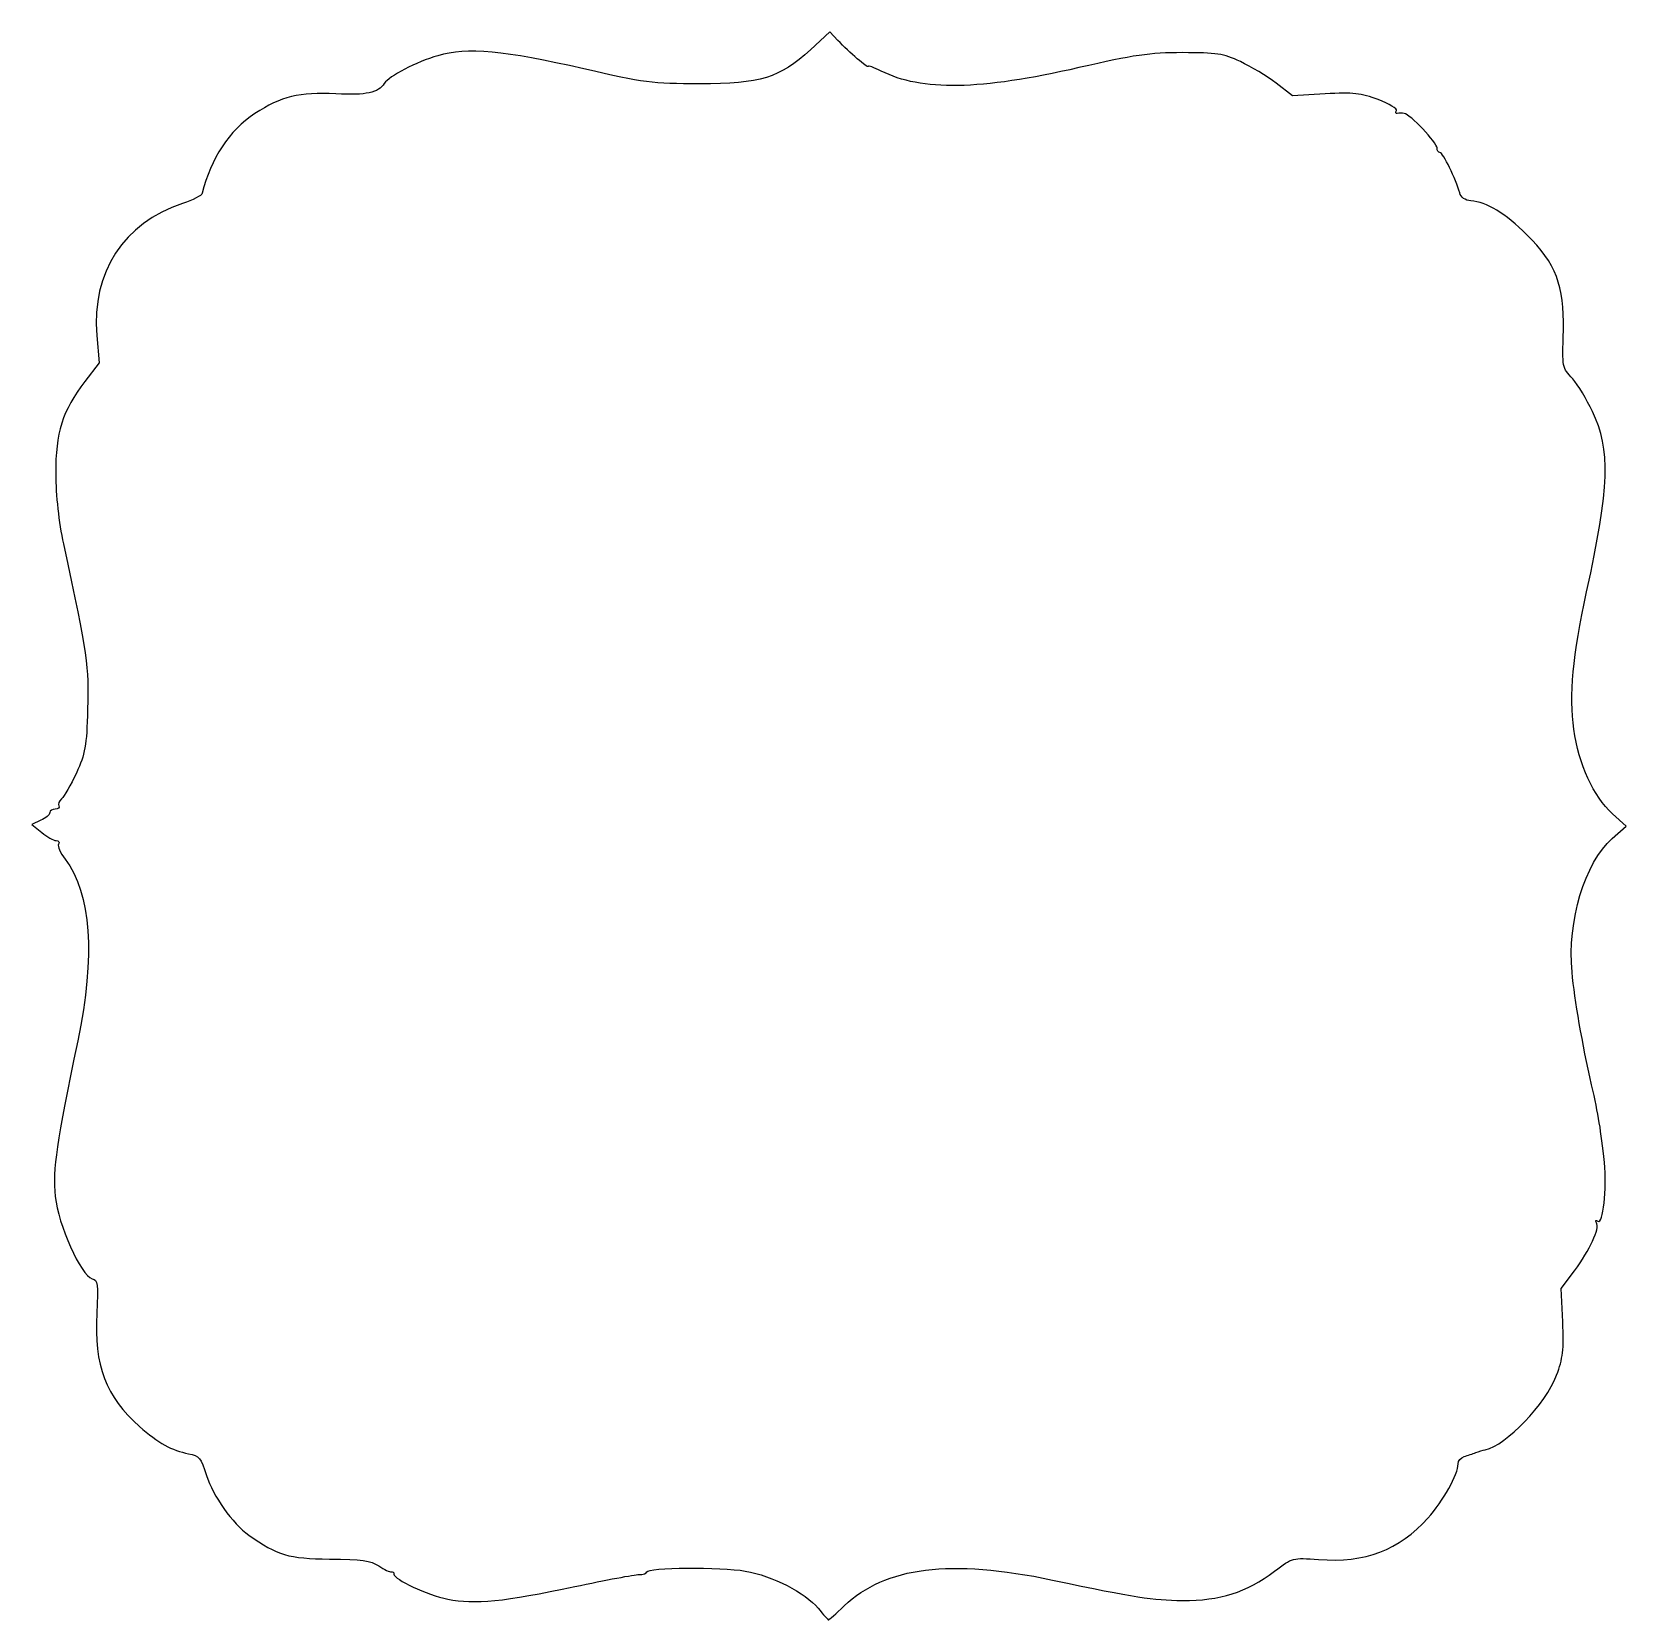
# Model space of a CAD drawing. Header units: centimetres. Extents: x -13 to -1, y -12.7 to -0.8.
import ezdxf

# ---------------------------------------------------------------- set-up
doc = ezdxf.new("R2010")
doc.units = ezdxf.units.CM
doc.header["$MEASUREMENT"] = 0
doc.layers.add('Layer 1', color=7, linetype='Continuous')

msp = doc.modelspace()

# ---------------------------------------------------------------- linework, layer by layer
at = {"layer": 'Layer 1'}
msp.add_open_spline([(-7.08874, -12.62868), (-7.18652, -12.51072), (-7.43167, -12.38567), (-7.63817, -12.34844), (-7.63817, -12.34844), (-7.81811, -12.31599), (-8.37945, -12.32103), (-8.37963, -12.3551), (-8.37963, -12.3551), (-8.37968, -12.36601), (-8.40653, -12.37496), (-8.43927, -12.37498), (-8.43927, -12.37498), (-8.47201, -12.375), (-8.6893, -12.41561), (-8.92213, -12.46524), (-8.92213, -12.46524), (-9.45412, -12.57862), (-9.67808, -12.60079), (-9.87862, -12.55991), (-9.87862, -12.55991), (-10.03507, -12.52802), (-10.28474, -12.41173), (-10.28474, -12.37074), (-10.28474, -12.37074), (-10.28474, -12.3585), (-10.29367, -12.35113), (-10.30458, -12.35437), (-10.30458, -12.35437), (-10.31549, -12.35761), (-10.35814, -12.33774), (-10.39934, -12.31023), (-10.39934, -12.31023), (-10.46089, -12.26913), (-10.52697, -12.25973), (-10.76976, -12.25755), (-10.76976, -12.25755), (-11.07884, -12.25477), (-11.1606, -12.23055), (-11.378, -12.07734), (-11.378, -12.07734), (-11.50095, -11.99069), (-11.64805, -11.78319), (-11.69712, -11.6272), (-11.69712, -11.6272), (-11.73872, -11.49496), (-11.75183, -11.47904), (-11.83152, -11.46409), (-11.83152, -11.46409), (-11.95865, -11.44024), (-12.05962, -11.38436), (-12.2019, -11.25913), (-12.2019, -11.25913), (-12.45597, -11.03549), (-12.54501, -10.79956), (-12.52342, -10.40715), (-12.52342, -10.40715), (-12.51101, -10.18154), (-12.51429, -10.1568), (-12.55808, -10.14535), (-12.55808, -10.14535), (-12.64226, -10.12334), (-12.81625, -9.73576), (-12.83569, -9.52697), (-12.83569, -9.52697), (-12.85565, -9.31256), (-12.82935, -9.1295), (-12.66705, -8.35331), (-12.66705, -8.35331), (-12.53249, -7.70976), (-12.56488, -7.2442), (-12.76232, -6.98394), (-12.76232, -6.98394), (-12.79826, -6.93656), (-12.82036, -6.88596), (-12.81142, -6.87149), (-12.81142, -6.87149), (-12.80248, -6.85702), (-12.81075, -6.84476), (-12.8298, -6.84424), (-12.8298, -6.84424), (-12.84885, -6.84372), (-12.89767, -6.81609), (-12.93829, -6.78284), (-12.93829, -6.78284), (-12.93829, -6.78284), (-13.01215, -6.72239), (-13.01215, -6.72239), (-13.01215, -6.72239), (-13.01215, -6.72239), (-12.94491, -6.69175), (-12.94491, -6.69175), (-12.94491, -6.69175), (-12.90793, -6.6749), (-12.87767, -6.64895), (-12.87767, -6.63409), (-12.87767, -6.63409), (-12.87767, -6.61923), (-12.85911, -6.60706), (-12.83642, -6.60706), (-12.83642, -6.60706), (-12.81373, -6.60706), (-12.8017, -6.5965), (-12.80967, -6.5836), (-12.80967, -6.5836), (-12.81764, -6.5707), (-12.80799, -6.54671), (-12.78821, -6.5303), (-12.78821, -6.5303), (-12.76843, -6.51389), (-12.7183, -6.42622), (-12.67681, -6.33548), (-12.67681, -6.33548), (-12.60989, -6.18914), (-12.60031, -6.13462), (-12.59205, -5.853), (-12.59205, -5.853), (-12.58243, -5.5252), (-12.59084, -5.46789), (-12.77446, -4.60946), (-12.77446, -4.60946), (-12.80975, -4.44446), (-12.8316, -4.2453), (-12.83249, -4.08029), (-12.83249, -4.08029), (-12.83418, -3.7697), (-12.7834, -3.60892), (-12.61277, -3.38454), (-12.61277, -3.38454), (-12.61277, -3.38454), (-12.50621, -3.24441), (-12.50621, -3.24441), (-12.50621, -3.24441), (-12.50621, -3.24441), (-12.52333, -3.03911), (-12.52333, -3.03911), (-12.52333, -3.03911), (-12.56301, -2.56336), (-12.32121, -2.19123), (-11.87697, -2.04435), (-11.87697, -2.04435), (-11.79953, -2.01875), (-11.73285, -1.98415), (-11.72879, -1.96748), (-11.72879, -1.96748), (-11.6646, -1.70417), (-11.52667, -1.49536), (-11.33208, -1.36695), (-11.33208, -1.36695), (-11.13563, -1.2373), (-10.99747, -1.20346), (-10.72272, -1.2177), (-10.72272, -1.2177), (-10.49111, -1.2297), (-10.40395, -1.211), (-10.35764, -1.13939), (-10.35764, -1.13939), (-10.32219, -1.08456), (-10.11535, -0.97751), (-9.95453, -0.93076), (-9.95453, -0.93076), (-9.73332, -0.86645), (-9.45319, -0.89163), (-8.85426, -1.02964), (-8.85426, -1.02964), (-8.40016, -1.13428), (-8.34005, -1.14203), (-7.98287, -1.142), (-7.98287, -1.142), (-7.5202, -1.14197), (-7.3813, -1.09937), (-7.14767, -0.88584), (-7.14767, -0.88584), (-7.14767, -0.88584), (-7.00021, -0.75107), (-7.00021, -0.75107), (-7.00021, -0.75107), (-7.00021, -0.75107), (-6.93983, -0.81495), (-6.93983, -0.81495), (-6.93983, -0.81495), (-6.85454, -0.90518), (-6.71287, -1.02742), (-6.71287, -1.01079), (-6.71287, -1.01079), (-6.71287, -1.00311), (-6.66822, -1.01926), (-6.61365, -1.04668), (-6.61365, -1.04668), (-6.30956, -1.1995), (-5.87057, -1.1918), (-5.12537, -1.02056), (-5.12537, -1.02056), (-4.70978, -0.92507), (-4.59195, -0.90803), (-4.34485, -0.90769), (-4.34485, -0.90769), (-4.08759, -0.90734), (-4.03692, -0.91516), (-3.90829, -0.97505), (-3.90829, -0.97505), (-3.82825, -1.01232), (-3.70728, -1.08539), (-3.63946, -1.13743), (-3.63946, -1.13743), (-3.63946, -1.13743), (-3.51615, -1.23206), (-3.51615, -1.23206), (-3.51615, -1.23206), (-3.51615, -1.23206), (-3.26905, -1.21797), (-3.26905, -1.21797), (-3.26905, -1.21797), (-3.0572, -1.20589), (-3.0002, -1.21212), (-2.86949, -1.26166), (-2.86949, -1.26166), (-2.78564, -1.29344), (-2.72402, -1.33073), (-2.73255, -1.34453), (-2.73255, -1.34453), (-2.74108, -1.35833), (-2.73824, -1.36792), (-2.72625, -1.36584), (-2.72625, -1.36584), (-2.71425, -1.36376), (-2.69093, -1.36346), (-2.67441, -1.36518), (-2.67441, -1.36518), (-2.63199, -1.36961), (-2.42663, -1.58578), (-2.42663, -1.62601), (-2.42663, -1.62601), (-2.42663, -1.64435), (-2.41676, -1.65935), (-2.40469, -1.65935), (-2.40469, -1.65935), (-2.38275, -1.65935), (-2.28347, -1.86314), (-2.25606, -1.96446), (-2.25606, -1.96446), (-2.24681, -1.99864), (-2.21653, -2.02028), (-2.17291, -2.02389), (-2.17291, -2.02389), (-2.05059, -2.03401), (-1.91406, -2.11659), (-1.74962, -2.2799), (-1.74962, -2.2799), (-1.53205, -2.49599), (-1.46749, -2.66428), (-1.47511, -2.99549), (-1.47511, -2.99549), (-1.48202, -3.29562), (-1.48644, -3.27242), (-1.40443, -3.36591), (-1.40443, -3.36591), (-1.36613, -3.40957), (-1.29953, -3.51971), (-1.25644, -3.61067), (-1.25644, -3.61067), (-1.11812, -3.90262), (-1.12683, -4.17346), (-1.30017, -4.97083), (-1.30017, -4.97083), (-1.40493, -5.4527), (-1.43257, -5.74933), (-1.39658, -6.00553), (-1.39658, -6.00553), (-1.35928, -6.27115), (-1.24907, -6.51227), (-1.10582, -6.64168), (-1.10582, -6.64168), (-1.10582, -6.64168), (-1.00262, -6.73492), (-1.00262, -6.73492), (-1.00262, -6.73492), (-1.00262, -6.73492), (-1.10692, -6.82855), (-1.10692, -6.82855), (-1.10692, -6.82855), (-1.31588, -7.01614), (-1.4458, -7.44874), (-1.40953, -7.83619), (-1.40953, -7.83619), (-1.38973, -8.04771), (-1.33332, -8.37315), (-1.26257, -8.68403), (-1.26257, -8.68403), (-1.21003, -8.91488), (-1.19229, -9.02296), (-1.16656, -9.26917), (-1.16656, -9.26917), (-1.14563, -9.46935), (-1.17526, -9.7371), (-1.21558, -9.71218), (-1.21558, -9.71218), (-1.2322, -9.70191), (-1.23657, -9.70681), (-1.22602, -9.72389), (-1.22602, -9.72389), (-1.19988, -9.76619), (-1.27492, -9.93057), (-1.39094, -10.08514), (-1.39094, -10.08514), (-1.39094, -10.08514), (-1.49113, -10.21862), (-1.49113, -10.21862), (-1.49113, -10.21862), (-1.49113, -10.21862), (-1.48012, -10.46997), (-1.48012, -10.46997), (-1.48012, -10.46997), (-1.47087, -10.68109), (-1.47827, -10.74566), (-1.5264, -10.87337), (-1.5264, -10.87337), (-1.60783, -11.08947), (-1.90636, -11.4013), (-2.06321, -11.4341), (-2.06321, -11.4341), (-2.08119, -11.43786), (-2.11375, -11.44754), (-2.13558, -11.45562), (-2.13558, -11.45562), (-2.15741, -11.4637), (-2.1961, -11.47703), (-2.22157, -11.48524), (-2.22157, -11.48524), (-2.24704, -11.49346), (-2.26787, -11.51854), (-2.26787, -11.54098), (-2.26787, -11.54098), (-2.26787, -11.61917), (-2.38108, -11.82182), (-2.49646, -11.95014), (-2.49646, -11.95014), (-2.71276, -12.19072), (-2.96915, -12.28776), (-3.31868, -12.26132), (-3.31868, -12.26132), (-3.5153, -12.24645), (-3.51537, -12.24647), (-3.65108, -12.34919), (-3.65108, -12.34919), (-3.86283, -12.50945), (-4.06117, -12.57246), (-4.34485, -12.5696), (-4.34485, -12.5696), (-4.57836, -12.56724), (-4.68333, -12.55075), (-5.32381, -12.41586), (-5.32381, -12.41586), (-6.09315, -12.25383), (-6.58154, -12.3145), (-6.89262, -12.61074), (-6.89262, -12.61074), (-6.9551, -12.67024), (-7.00868, -12.71806), (-7.01168, -12.71701), (-7.01168, -12.71701), (-7.01469, -12.71596), (-7.04937, -12.67622), (-7.08876, -12.6287), (-7.08876, -12.6287), (-7.08876, -12.6287), (-7.08874, -12.62868), (-7.08874, -12.62868)], degree=3, knots=[0, 0, 0, 0, 0.01075269, 0.01075269, 0.01075269, 0.01075269, 0.02150538, 0.02150538, 0.02150538, 0.02150538, 0.03225806, 0.03225806, 0.03225806, 0.03225806, 0.04301075, 0.04301075, 0.04301075, 0.04301075, 0.05376344, 0.05376344, 0.05376344, 0.05376344, 0.06451613, 0.06451613, 0.06451613, 0.06451613, 0.07526882, 0.07526882, 0.07526882, 0.07526882, 0.08602151, 0.08602151, 0.08602151, 0.08602151, 0.09677419, 0.09677419, 0.09677419, 0.09677419, 0.10752688, 0.10752688, 0.10752688, 0.10752688, 0.11827957, 0.11827957, 0.11827957, 0.11827957, 0.12903226, 0.12903226, 0.12903226, 0.12903226, 0.13978495, 0.13978495, 0.13978495, 0.13978495, 0.15053763, 0.15053763, 0.15053763, 0.15053763, 0.16129032, 0.16129032, 0.16129032, 0.16129032, 0.17204301, 0.17204301, 0.17204301, 0.17204301, 0.1827957, 0.1827957, 0.1827957, 0.1827957, 0.19354839, 0.19354839, 0.19354839, 0.19354839, 0.20430108, 0.20430108, 0.20430108, 0.20430108, 0.21505376, 0.21505376, 0.21505376, 0.21505376, 0.22580645, 0.22580645, 0.22580645, 0.22580645, 0.23655914, 0.23655914, 0.23655914, 0.23655914, 0.24731183, 0.24731183, 0.24731183, 0.24731183, 0.25806452, 0.25806452, 0.25806452, 0.25806452, 0.2688172, 0.2688172, 0.2688172, 0.2688172, 0.27956989, 0.27956989, 0.27956989, 0.27956989, 0.29032258, 0.29032258, 0.29032258, 0.29032258, 0.30107527, 0.30107527, 0.30107527, 0.30107527, 0.31182796, 0.31182796, 0.31182796, 0.31182796, 0.32258065, 0.32258065, 0.32258065, 0.32258065, 0.33333333, 0.33333333, 0.33333333, 0.33333333, 0.34408602, 0.34408602, 0.34408602, 0.34408602, 0.35483871, 0.35483871, 0.35483871, 0.35483871, 0.3655914, 0.3655914, 0.3655914, 0.3655914, 0.37634409, 0.37634409, 0.37634409, 0.37634409, 0.38709677, 0.38709677, 0.38709677, 0.38709677, 0.39784946, 0.39784946, 0.39784946, 0.39784946, 0.40860215, 0.40860215, 0.40860215, 0.40860215, 0.41935484, 0.41935484, 0.41935484, 0.41935484, 0.43010753, 0.43010753, 0.43010753, 0.43010753, 0.44086022, 0.44086022, 0.44086022, 0.44086022, 0.4516129, 0.4516129, 0.4516129, 0.4516129, 0.46236559, 0.46236559, 0.46236559, 0.46236559, 0.47311828, 0.47311828, 0.47311828, 0.47311828, 0.48387097, 0.48387097, 0.48387097, 0.48387097, 0.49462366, 0.49462366, 0.49462366, 0.49462366, 0.50537634, 0.50537634, 0.50537634, 0.50537634, 0.51612903, 0.51612903, 0.51612903, 0.51612903, 0.52688172, 0.52688172, 0.52688172, 0.52688172, 0.53763441, 0.53763441, 0.53763441, 0.53763441, 0.5483871, 0.5483871, 0.5483871, 0.5483871, 0.55913978, 0.55913978, 0.55913978, 0.55913978, 0.56989247, 0.56989247, 0.56989247, 0.56989247, 0.58064516, 0.58064516, 0.58064516, 0.58064516, 0.59139785, 0.59139785, 0.59139785, 0.59139785, 0.60215054, 0.60215054, 0.60215054, 0.60215054, 0.61290323, 0.61290323, 0.61290323, 0.61290323, 0.62365591, 0.62365591, 0.62365591, 0.62365591, 0.6344086, 0.6344086, 0.6344086, 0.6344086, 0.64516129, 0.64516129, 0.64516129, 0.64516129, 0.65591398, 0.65591398, 0.65591398, 0.65591398, 0.66666667, 0.66666667, 0.66666667, 0.66666667, 0.67741935, 0.67741935, 0.67741935, 0.67741935, 0.68817204, 0.68817204, 0.68817204, 0.68817204, 0.69892473, 0.69892473, 0.69892473, 0.69892473, 0.70967742, 0.70967742, 0.70967742, 0.70967742, 0.72043011, 0.72043011, 0.72043011, 0.72043011, 0.7311828, 0.7311828, 0.7311828, 0.7311828, 0.74193548, 0.74193548, 0.74193548, 0.74193548, 0.75268817, 0.75268817, 0.75268817, 0.75268817, 0.76344086, 0.76344086, 0.76344086, 0.76344086, 0.77419355, 0.77419355, 0.77419355, 0.77419355, 0.78494624, 0.78494624, 0.78494624, 0.78494624, 0.79569892, 0.79569892, 0.79569892, 0.79569892, 0.80645161, 0.80645161, 0.80645161, 0.80645161, 0.8172043, 0.8172043, 0.8172043, 0.8172043, 0.82795699, 0.82795699, 0.82795699, 0.82795699, 0.83870968, 0.83870968, 0.83870968, 0.83870968, 0.84946237, 0.84946237, 0.84946237, 0.84946237, 0.86021505, 0.86021505, 0.86021505, 0.86021505, 0.87096774, 0.87096774, 0.87096774, 0.87096774, 0.88172043, 0.88172043, 0.88172043, 0.88172043, 0.89247312, 0.89247312, 0.89247312, 0.89247312, 0.90322581, 0.90322581, 0.90322581, 0.90322581, 0.91397849, 0.91397849, 0.91397849, 0.91397849, 0.92473118, 0.92473118, 0.92473118, 0.92473118, 0.93548387, 0.93548387, 0.93548387, 0.93548387, 0.94623656, 0.94623656, 0.94623656, 0.94623656, 0.95698925, 0.95698925, 0.95698925, 0.95698925, 0.96774194, 0.96774194, 0.96774194, 0.96774194, 0.97849462, 0.97849462, 0.97849462, 0.97849462, 1, 1, 1, 1], dxfattribs=at)

doc.saveas('drawing.dxf')
